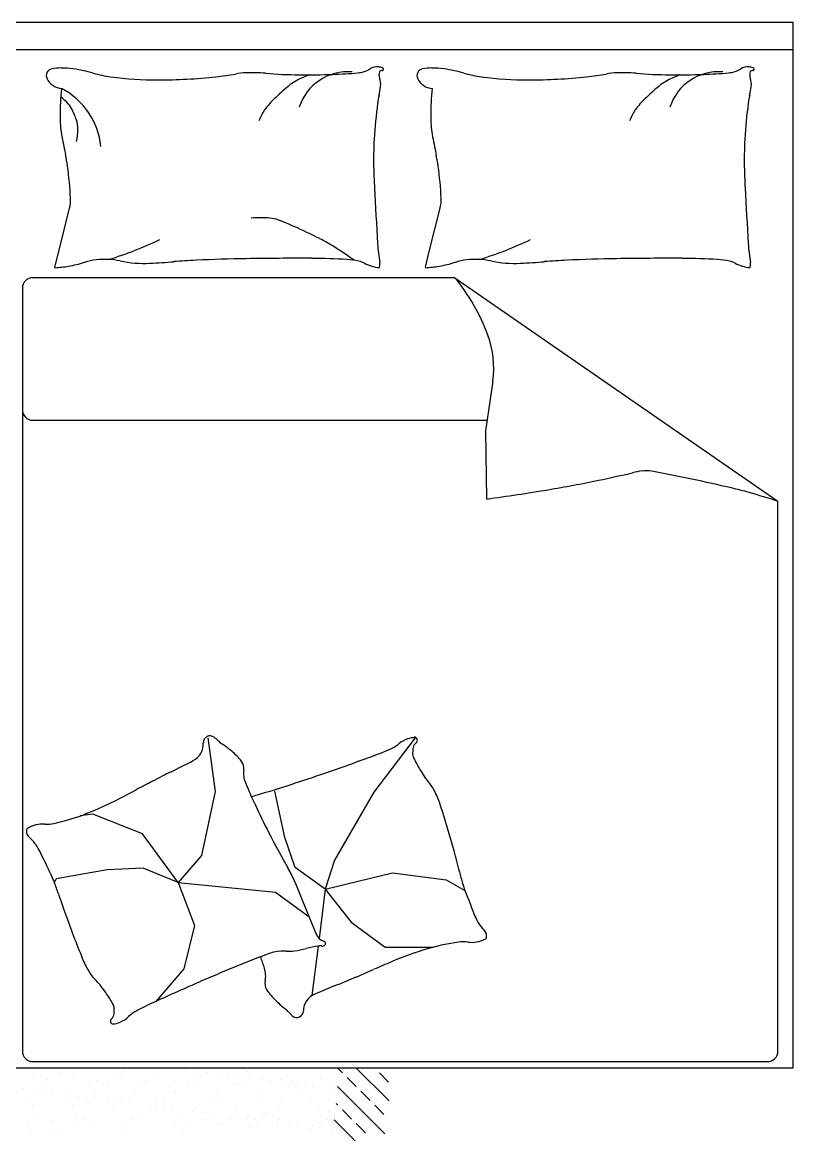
# Model space of a CAD drawing. Header units: inches. Extents: x 11.4 to 53.9, y 13.7 to 38.5.
# Drawn here: x 22.477 to 23.952, y 14.972 to 17.1 of the extents above; entities that cross this region are included whole.
import ezdxf

# ---------------------------------------------------------------- set-up
doc = ezdxf.new("R2010")
doc.units = ezdxf.units.IN
doc.header["$MEASUREMENT"] = 0
doc.layers.add('02', color=2, linetype='Continuous')
doc.layers.add('4', color=4, linetype='Continuous')

msp = doc.modelspace()

# ---------------------------------------------------------------- linework, layer by layer
at = {"layer": '02'}
for p, q in [((22.4518, 17.0473), (23.9518, 17.0473)), ((22.5471, 16.6614), (22.5678, 16.7439)), ((23.2563, 16.6614), (23.277, 16.7439)), ((22.5396, 16.6314), (22.5471, 16.6614)), ((23.2488, 16.6314), (23.2563, 16.6614)), ((23.3052, 16.6112), (22.4976, 16.6112)), ((23.3052, 16.6112), (23.9233, 16.1838)), ((22.4776, 16.5912), (22.4776, 15.1319)), ((23.3778, 16.4135), (23.3641, 16.3181)), ((22.4976, 16.3386), (23.367, 16.3386)), ((23.3641, 16.3181), (23.3659, 16.188)), ((23.9233, 15.1319), (23.9233, 16.1838)), ((22.8328, 15.7314), (22.8465, 15.6283)), ((23.2293, 15.7313), (23.1501, 15.6273)), ((22.8465, 15.6283), (22.8207, 15.5062)), ((22.9801, 15.5404), (22.9604, 15.6293)), ((23.1501, 15.6273), (23.075, 15.497)), ((22.6126, 15.5853), (22.5885, 15.5819)), ((22.7072, 15.5475), (22.6126, 15.5853)), ((22.776, 15.4547), (22.7072, 15.5475)), ((22.9999, 15.4831), (22.9801, 15.5404)), ((22.8207, 15.5062), (22.776, 15.4547)), ((23.075, 15.497), (23.0572, 15.4416)), ((22.6401, 15.4787), (22.5421, 15.4615)), ((22.7089, 15.4822), (22.6401, 15.4787)), ((22.776, 15.4547), (22.7089, 15.4822)), ((23.0572, 15.4416), (22.9999, 15.4831)), ((23.0572, 15.4416), (23.1857, 15.4732)), ((23.1857, 15.4732), (23.2885, 15.4594)), ((22.5421, 15.4615), (22.5388, 15.4551)), ((22.776, 15.4547), (22.807, 15.3722)), ((22.776, 15.4547), (22.9618, 15.4358)), ((22.999, 15.4555), (23.022, 15.3991)), ((23.2885, 15.4594), (23.3245, 15.4394)), ((22.9618, 15.4358), (23.0117, 15.3997)), ((23.0572, 15.4416), (23.0455, 15.3475)), ((23.0572, 15.4416), (23.1067, 15.3784)), ((23.0117, 15.3997), (23.0237, 15.3911)), ((23.022, 15.3991), (23.0398, 15.3557)), ((22.807, 15.3722), (22.7863, 15.2896)), ((23.1067, 15.3784), (23.1719, 15.331)), ((23.0436, 15.3328), (23.0318, 15.2382)), ((23.1719, 15.331), (23.2648, 15.331)), ((22.7863, 15.2896), (22.7327, 15.2271)), ((22.4976, 15.1119), (23.9033, 15.1119)), ((22.4983, 15.0856), (22.4983, 15.0856)), ((22.5512, 15.0916), (22.5512, 15.0916)), ((22.5751, 15.0859), (22.5751, 15.0859)), ((22.6536, 15.0849), (22.6536, 15.0849)), ((22.6675, 15.0892), (22.6675, 15.0892)), ((22.673, 15.0942), (22.673, 15.0942)), ((22.7747, 15.0988), (22.7747, 15.0988)), ((22.7904, 15.0967), (22.7904, 15.0967)), ((22.8311, 15.0913), (22.8311, 15.0913)), ((22.8555, 15.0881), (22.8555, 15.0881)), ((22.8711, 15.0861), (22.8711, 15.0861)), ((22.9093, 15.0928), (22.9093, 15.0928)), ((22.9149, 15.0979), (22.9149, 15.0979)), ((23.0349, 15.0989), (23.0349, 15.0989)), ((23.0899, 15.0906), (23.0819, 15.0986)), ((23.1792, 15.0367), (23.1162, 15.0997)), ((23.1518, 15.0994), (23.1516, 15.0997)), ((23.1783, 15.0729), (23.1607, 15.0906)), ((22.5133, 15.0689), (22.5133, 15.0689)), ((22.5213, 15.0642), (22.5213, 15.0642)), ((22.526, 15.077), (22.526, 15.077)), ((22.6067, 15.0688), (22.6067, 15.0688)), ((22.6194, 15.0768), (22.6194, 15.0768)), ((22.6414, 15.0652), (22.6414, 15.0652)), ((22.7002, 15.0686), (22.7002, 15.0686)), ((22.7128, 15.0767), (22.7128, 15.0767)), ((22.7346, 15.082), (22.7346, 15.082)), ((22.7632, 15.0679), (22.7632, 15.0679)), ((22.7936, 15.0684), (22.7936, 15.0684)), ((22.8062, 15.0765), (22.8062, 15.0765)), ((22.8114, 15.0824), (22.8114, 15.0824)), ((22.8832, 15.0689), (22.8832, 15.0689)), ((22.887, 15.0683), (22.887, 15.0683)), ((22.8899, 15.0814), (22.8899, 15.0814)), ((22.8997, 15.0763), (22.8997, 15.0763)), ((22.9119, 15.0807), (22.9119, 15.0807)), ((22.9363, 15.0775), (22.9363, 15.0775)), ((22.9519, 15.0754), (22.9519, 15.0754)), ((22.9709, 15.0784), (22.9709, 15.0784)), ((22.9804, 15.0681), (22.9804, 15.0681)), ((22.9926, 15.0701), (22.9926, 15.0701)), ((22.9931, 15.0762), (22.9931, 15.0762)), ((22.9995, 15.0665), (22.9995, 15.0665)), ((23.005, 15.0716), (23.005, 15.0716)), ((23.017, 15.0669), (23.017, 15.0669)), ((23.0326, 15.0648), (23.0326, 15.0648)), ((23.0477, 15.0788), (23.0477, 15.0788)), ((23.0739, 15.0679), (23.0739, 15.0679)), ((23.171, 14.9741), (23.0809, 15.0643)), ((23.1165, 15.0641), (23.0988, 15.0817)), ((22.4804, 15.0598), (22.4804, 15.0598)), ((22.5048, 15.0566), (22.5048, 15.0566)), ((22.5158, 15.0591), (22.5158, 15.0591)), ((22.5204, 15.0546), (22.5204, 15.0546)), ((22.5345, 15.0578), (22.5345, 15.0578)), ((22.5612, 15.0492), (22.5612, 15.0492)), ((22.5856, 15.046), (22.5856, 15.046)), ((22.6012, 15.0439), (22.6012, 15.0439)), ((22.6155, 15.0549), (22.6155, 15.0549)), ((22.6923, 15.0552), (22.6923, 15.0552)), ((22.7577, 15.0628), (22.7577, 15.0628)), ((22.7708, 15.0542), (22.7708, 15.0542)), ((22.8518, 15.0513), (22.8518, 15.0513)), ((22.9286, 15.0517), (22.9286, 15.0517)), ((22.9734, 15.0426), (22.9734, 15.0426)), ((23.0071, 15.0507), (23.0071, 15.0507)), ((23.0734, 15.0594), (23.0734, 15.0594)), ((23.143, 15.0376), (23.1253, 15.0552)), ((22.4897, 15.0352), (22.4897, 15.0352)), ((22.4965, 15.0278), (22.4965, 15.0278)), ((22.5612, 15.0398), (22.5612, 15.0398)), ((22.5732, 15.0281), (22.5732, 15.0281)), ((22.606, 15.0328), (22.606, 15.0328)), ((22.6115, 15.0379), (22.6115, 15.0379)), ((22.6419, 15.0386), (22.6419, 15.0386)), ((22.6517, 15.0271), (22.6517, 15.0271)), ((22.6546, 15.0396), (22.6546, 15.0396)), ((22.6663, 15.0354), (22.6663, 15.0354)), ((22.6819, 15.0333), (22.6819, 15.0333)), ((22.7227, 15.0279), (22.7227, 15.0279)), ((22.7316, 15.0389), (22.7316, 15.0389)), ((22.7328, 15.0242), (22.7328, 15.0242)), ((22.7471, 15.0247), (22.7471, 15.0247)), ((22.748, 15.0394), (22.748, 15.0394)), ((22.7627, 15.0227), (22.7627, 15.0227)), ((22.8095, 15.0246), (22.8095, 15.0246)), ((22.8415, 15.0393), (22.8415, 15.0393)), ((22.8478, 15.0365), (22.8478, 15.0365)), ((22.8534, 15.0416), (22.8534, 15.0416)), ((22.888, 15.0236), (22.888, 15.0236)), ((22.9349, 15.0391), (22.9349, 15.0391)), ((22.9691, 15.0206), (22.9691, 15.0206)), ((23.0283, 15.0389), (23.0283, 15.0389)), ((23.0458, 15.021), (23.0458, 15.021)), ((23.0811, 15.0287), (23.0782, 15.0316)), ((23.1695, 15.011), (23.1518, 15.0287)), ((22.5017, 15.0019), (22.5017, 15.0019)), ((22.5326, 15), (22.5326, 15)), ((22.5799, 15.0089), (22.5799, 15.0089)), ((22.5952, 15.0017), (22.5952, 15.0017)), ((22.6886, 15.0015), (22.6886, 15.0015)), ((22.6962, 15.0065), (22.6962, 15.0065)), ((22.7017, 15.0116), (22.7017, 15.0116)), ((22.782, 15.0014), (22.782, 15.0014)), ((22.8034, 15.0173), (22.8034, 15.0173)), ((22.8217, 15.0126), (22.8217, 15.0126)), ((22.8278, 15.0141), (22.8278, 15.0141)), ((22.8435, 15.012), (22.8435, 15.012)), ((22.8754, 15.0012), (22.8754, 15.0012)), ((22.8842, 15.0067), (22.8842, 15.0067)), ((22.9086, 15.0035), (22.9086, 15.0035)), ((22.9242, 15.0014), (22.9242, 15.0014)), ((22.938, 15.0102), (22.938, 15.0102)), ((22.9436, 15.0152), (22.9436, 15.0152)), ((22.9689, 15.001), (22.9689, 15.001)), ((23.0623, 15.0009), (23.0623, 15.0009)), ((23.0636, 15.0163), (23.0636, 15.0163)), ((23.1585, 14.916), (23.074, 15.0004)), ((23.1076, 15.0022), (23.0899, 15.0199)), ((22.4891, 14.9938), (22.4891, 14.9938)), ((22.4928, 14.9805), (22.4928, 14.9805)), ((22.55, 14.9815), (22.55, 14.9815)), ((22.5825, 14.9937), (22.5825, 14.9937)), ((22.6137, 14.9971), (22.6137, 14.9971)), ((22.6701, 14.9826), (22.6701, 14.9826)), ((22.6759, 14.9935), (22.6759, 14.9935)), ((22.7694, 14.9933), (22.7694, 14.9933)), ((22.7864, 14.9802), (22.7864, 14.9802)), ((22.7919, 14.9852), (22.7919, 14.9852)), ((22.85, 14.9935), (22.85, 14.9935)), ((22.8628, 14.9931), (22.8628, 14.9931)), ((22.9119, 14.9863), (22.9119, 14.9863)), ((22.9267, 14.9939), (22.9267, 14.9939)), ((22.9562, 14.993), (22.9562, 14.993)), ((22.965, 14.996), (22.965, 14.996)), ((22.9893, 14.9928), (22.9893, 14.9928)), ((23.005, 14.9908), (23.005, 14.9908)), ((23.0282, 14.9838), (23.0282, 14.9838)), ((23.0337, 14.9889), (23.0337, 14.9889)), ((23.0457, 14.9854), (23.0457, 14.9854)), ((23.0496, 14.9928), (23.0496, 14.9928)), ((23.0701, 14.9822), (23.0701, 14.9822)), ((23.1341, 14.9757), (23.1165, 14.9934)), ((22.5335, 14.9752), (22.5335, 14.9752)), ((22.5445, 14.9765), (22.5445, 14.9765))]:
    msp.add_line(p, q, dxfattribs=at)
for centre, radius, start, end in [((22.5365, 16.9976), 0.0131, 101.2724, 206.5805), ((22.5516, 16.9218), 0.0904, 90, 101.2724), ((22.5516, 16.851), 0.1611, 81.5628, 90), ((22.5305, 16.709), 0.3048, 74.256, 81.5628), ((22.679, 17.2354), 0.2422, 254.256, 262.4531), ((22.7919, 17.5216), 0.5293, 276.0867, 280.1899), ((22.9125, 16.8507), 0.1524, 92.5386, 100.1899), ((22.9186, 16.7135), 0.2897, 85.1982, 92.5386), ((23.0159, 17.8723), 0.8732, 265.1982, 269.4243), ((23.1013, 16.9059), 0.0992, 85.7841, 161.5603), ((23.0222, 18.4934), 1.4943, 269.4243, 271.9079), ((23.0446, 17.8203), 0.8208, 271.9079, 275.2592), ((23.1149, 17.0566), 0.0539, 275.2592, 300.6513), ((23.1571, 16.9854), 0.0289, 85.6975, 120.6513), ((23.1574, 16.9891), 0.0251, 68.2117, 85.6975), ((23.1756, 16.999), 0.0156, 158.0096, 201.421), ((23.1651, 17.0032), 0.00428, 78.1069, 158.0096), ((23.1665, 17.0096), 0.00232, 258.1069, 19.564), ((23.1654, 17.0093), 0.00342, 19.564, 68.2117), ((23.2458, 16.9976), 0.0131, 101.2724, 206.5805), ((23.2609, 16.9218), 0.0904, 90, 101.2724), ((23.2609, 16.851), 0.1611, 81.5628, 90), ((23.2398, 16.709), 0.3048, 74.256, 81.5628), ((23.3882, 17.2354), 0.2422, 254.256, 262.4531), ((23.5012, 17.5216), 0.5293, 276.0867, 280.1899), ((23.6218, 16.8507), 0.1524, 92.5386, 100.1899), ((23.6278, 16.7135), 0.2897, 85.1982, 92.5386), ((23.7252, 17.8723), 0.8732, 265.1982, 269.4243), ((23.8105, 16.9059), 0.0992, 85.7841, 161.5603), ((23.7314, 18.4934), 1.4943, 269.4243, 271.9079), ((23.7538, 17.8203), 0.8208, 271.9079, 275.2592), ((23.8241, 17.0566), 0.0539, 275.2592, 300.6513), ((23.8664, 16.9854), 0.0289, 85.6975, 120.6513), ((23.8666, 16.9891), 0.0251, 68.2117, 85.6975), ((23.8849, 16.999), 0.0156, 158.0096, 201.421), ((23.8744, 17.0032), 0.00428, 78.1069, 158.0096), ((23.8757, 17.0096), 0.00232, 258.1069, 19.564), ((23.8747, 17.0093), 0.00342, 19.564, 68.2117), ((22.5554, 17.007), 0.0342, 206.5805, 265.5998), ((22.7368, 17.6721), 0.6827, 262.4531, 270), ((22.7368, 18.0384), 1.049, 270, 276.0867), ((23.2335, 16.6734), 0.3916, 128.3886, 133.8115), ((23.038, 16.9202), 0.0768, 117.2396, 128.3886), ((23.1099, 16.7804), 0.234, 110.8603, 117.2396), ((23.1306, 16.9813), 0.0328, 351.8665, 21.421), ((23.2646, 17.007), 0.0342, 206.5805, 265.5998), ((23.4461, 17.6721), 0.6827, 262.4531, 270), ((23.4461, 18.0384), 1.049, 270, 276.0867), ((23.9427, 16.6734), 0.3916, 128.3886, 133.8115), ((23.7472, 16.9202), 0.0768, 117.2396, 128.3886), ((23.8192, 16.7804), 0.234, 110.8603, 117.2396), ((23.8398, 16.9813), 0.0328, 351.8665, 21.421), ((23.0415, 16.9198), 0.4918, 173.7676, 180), ((22.4979, 16.8844), 0.0899, 41.4429, 53.7359), ((22.4886, 16.8484), 0.1399, 5.6311, 62.7964), ((23.354, 16.9182), 0.1983, 167.8905, 172.3191), ((22.9195, 17.0115), 0.246, 347.8905, 351.8665), ((23.7507, 16.9198), 0.4918, 173.7676, 180), ((24.0632, 16.9182), 0.1983, 167.8905, 172.3191), ((23.6287, 17.0115), 0.246, 347.8905, 351.8665), ((22.5258, 16.9091), 0.0526, 25.3551, 41.4429), ((22.9816, 16.9043), 0.0493, 140.9651, 151.6832), ((23.1183, 16.7935), 0.2252, 133.8115, 140.9651), ((24.0623, 16.8227), 0.9131, 172.3191, 176.6313), ((23.6909, 16.9043), 0.0493, 140.9651, 151.6832), ((23.8275, 16.7935), 0.2252, 133.8115, 140.9651), ((24.7715, 16.8227), 0.9131, 172.3191, 176.6313), ((22.7537, 16.9198), 0.204, 180, 189.6844), ((22.4369, 16.8669), 0.1511, 21.8149, 25.3551), ((22.3863, 16.8467), 0.2056, 18.7799, 21.8149), ((23.1145, 16.8327), 0.2002, 151.6832, 156.9972), ((23.4629, 16.9198), 0.204, 180, 189.6844), ((23.8237, 16.8327), 0.2002, 151.6832, 156.9972), ((22.5277, 16.8948), 0.0562, 0, 18.7799), ((22.4924, 16.8948), 0.0915, 345.3149, 0), ((23.422, 17.0339), 0.882, 189.6844, 192.1984), ((23.8283, 16.8365), 0.6787, 176.6313, 181.6331), ((24.1313, 17.0339), 0.882, 189.6844, 192.1984), ((24.5376, 16.8365), 0.6787, 176.6313, 181.6331), ((22.25, 16.7805), 0.3171, 8.0051, 12.1984), ((22.9592, 16.7805), 0.3171, 8.0051, 12.1984), ((21.9116, 16.7329), 0.6588, 2.6649, 8.0051), ((24.5146, 16.856), 1.3652, 181.6331, 183.055), ((22.6209, 16.7329), 0.6588, 2.6649, 8.0051), ((25.2238, 16.856), 1.3652, 181.6331, 183.055), ((36.7675, 17.51), 13.6356, 183.05496, 183.50486), ((37.4767, 17.51), 13.6356, 183.05496, 183.50486), ((22.5021, 16.7604), 0.0677, 345.9548, 2.6649), ((23.2113, 16.7604), 0.0677, 345.9548, 2.6649), ((22.932, 16.4537), 0.2721, 85.9172, 93.5552), ((22.9473, 16.6672), 0.058, 69.3257, 85.9172), ((22.7889, 16.2474), 0.5066, 65.6735, 69.3257), ((22.4076, 15.404), 1.4323, 63.5015, 65.6735), ((22.4247, 17.3517), 0.7387, 287.1982, 295.3111), ((22.9071, 16.406), 0.3126, 57.865, 63.5015), ((23.134, 17.3517), 0.7387, 287.1982, 295.3111), ((22.6858, 16.0537), 0.7286, 54.1737, 57.865), ((23.478, 16.696), 0.3212, 183.5049, 189.9984), ((24.1872, 16.696), 0.3212, 183.5049, 189.9984), ((22.528, 16.8598), 0.2297, 279.4841, 287.3864), ((22.6324, 16.5263), 0.1197, 96.4341, 107.3864), ((22.6354, 16.5003), 0.1459, 78.4414, 96.4341), ((22.7107, 16.8686), 0.2301, 258.4414, 272.7491), ((22.6544, 18.042), 1.4048, 272.7491, 274.6176), ((22.8654, 15.4293), 1.2165, 92.6096, 94.6176), ((22.9631, 13.2858), 3.3622, 90.9704, 92.6096), ((23.003, 10.9298), 5.7185, 89.7135, 90.9704), ((23.0258, 15.4842), 1.164, 86.426, 89.7135), ((23.0892, 16.5004), 0.1459, 77.131, 86.426), ((23.1116, 16.5985), 0.0453, 62.7159, 77.131), ((23.1676, 16.7069), 0.0767, 242.7159, 253.7788), ((23.1426, 16.6369), 0.0193, 343.3022, 9.9984), ((23.2373, 16.8598), 0.2297, 279.4841, 287.3864), ((23.3417, 16.5263), 0.1197, 96.4341, 107.3864), ((23.3446, 16.5003), 0.1459, 78.4414, 96.4341), ((23.4199, 16.8686), 0.2301, 258.4414, 272.7491), ((23.3636, 18.042), 1.4048, 272.7491, 274.6176), ((23.5746, 15.4293), 1.2165, 92.6096, 94.6176), ((23.6723, 13.2858), 3.3622, 90.9704, 92.6096), ((23.7122, 10.9298), 5.7185, 89.7135, 90.9704), ((23.735, 15.4842), 1.164, 86.426, 89.7135), ((23.7985, 16.5004), 0.1459, 77.131, 86.426), ((23.8209, 16.5985), 0.0453, 62.7159, 77.131), ((23.8768, 16.7069), 0.0767, 242.7159, 253.7788), ((23.8519, 16.6369), 0.0193, 343.3022, 9.9984), ((22.5405, 16.6311), 0.000917, 165.9551, 274.0829), ((22.5213, 16.9003), 0.2708, 274.0829, 279.4841), ((23.1706, 16.7172), 0.0875, 253.7788, 262.8796), ((23.1599, 16.6317), 0.00132, 262.8796, 343.3022), ((23.2497, 16.6311), 0.000917, 165.9551, 274.0829), ((23.2305, 16.9003), 0.2708, 274.0829, 279.4841), ((23.8798, 16.7172), 0.0875, 253.7788, 262.8796), ((23.8691, 16.6317), 0.00132, 262.8796, 343.3022), ((22.4976, 16.5912), 0.02, 90, 180), ((23.0164, 16.3719), 0.3751, 20.1488, 39.6445), ((23.1995, 16.439), 0.1801, 351.8644, 20.1488), ((22.4976, 16.3586), 0.02, 180, 270), ((23.0712, 18.6876), 2.5158, 281.6741, 283.1904), ((23.6895, 16.0491), 0.1942, 97.7304, 103.1904), ((23.6712, 16.1839), 0.0581, 79.2724, 97.7304), ((22.9255, 12.2475), 4.0646, 77.0745, 79.2724), ((23.0566, 18.7583), 2.588, 279.495, 281.6741), ((22.8599, 19.934), 3.7801, 277.692, 279.495), ((23.6876, 15.5683), 0.6574, 74.0648, 77.0745), ((23.3643, 14.4358), 1.8351, 72.2636, 74.0648), ((22.8366, 15.7223), 0.0127, 51.1864, 183.2455), ((22.8009, 15.6779), 0.0697, 45.8726, 51.1864), ((22.8809, 15.7604), 0.0452, 225.8726, 232.4713), ((23.0863, 16.0279), 0.3825, 232.4713, 233.7837), ((23.2355, 15.6728), 0.0601, 110.3452, 128.5854), ((23.2269, 15.6961), 0.0352, 86.0516, 110.3452), ((23.2272, 15.7264), 0.0063, 306.5792, 86.0476), ((22.788, 15.7196), 0.0359, 297.2902, 3.2455), ((22.4701, 15.1864), 0.6605, 52.7849, 53.7837), ((22.7379, 15.5391), 0.2176, 46.4776, 52.7849), ((22.8561, 16.4808), 0.8371, 290.1287, 292.7069), ((23.1486, 15.7817), 0.0792, 292.7069, 308.5854), ((23.3013, 15.6986), 0.0771, 169.5926, 177.2714), ((23.2396, 15.7016), 0.0153, 177.2714, 194.5709), ((23.2394, 15.71), 0.0142, 126.5792, 169.5926), ((21.3844, 18.4401), 3.0972, 296.4147, 297.2902), ((22.8345, 15.6407), 0.0774, 35.8936, 46.4776), ((22.8789, 15.6729), 0.0226, 351.9508, 35.8936), ((21.3911, 20.478), 5.0942, 289.0836, 290.1287), ((23.2628, 15.7076), 0.0393, 194.5709, 206.8179), ((23.5419, 15.8487), 0.352, 206.8179, 210.9056), ((23.6592, 13.8606), 2.0162, 116.4147, 117.4999), ((22.9466, 15.6633), 0.0458, 171.9508, 202.4162), ((22.0284, 18.6359), 3.145, 286.6085, 289.0836), ((23.4063, 15.7675), 0.194, 210.9056, 219.7005), ((25.5457, 10.2366), 6.1019, 117.49986, 117.84822), ((23.8337, 16.0292), 1.0054, 202.4162, 205.0529), ((23.1947, 15.5919), 0.081, 26.0735, 39.7005), ((19.9681, 20.7939), 5.8383, 297.49208, 297.84822), ((22.894, 15.7338), 0.1166, 280.7366, 286.6085), ((23.0909, 15.5411), 0.1965, 17.8396, 26.0735), ((22.3753, 16.1681), 0.6236, 290.7486, 297.4921), ((24.451, 16.3178), 1.6868, 205.0529, 207.0884), ((21.3713, 14.9877), 2.003, 15.2625, 17.8396), ((22.444, 15.987), 0.43, 282.6252, 290.7486), ((22.4912, 15.5534), 0.0058, 121.6917, 179.0386), ((22.5021, 15.5532), 0.0168, 179.0386, 229.4914), ((22.5149, 15.515), 0.0509, 103.0402, 121.6917), ((22.5169, 15.5063), 0.0599, 86.6119, 103.0402), ((22.5242, 15.6289), 0.063, 266.6119, 282.6252), ((22.4422, 15.483), 0.0755, 26.3332, 49.4914), ((24.3428, 16.2624), 1.5652, 207.0884, 209.936), ((20.1242, 14.3358), 2.6619, 25.1732, 26.3332), ((21.7137, 15.0811), 1.6481, 13.841, 15.2625), ((22.3706, 15.3915), 0.1798, 20.7081, 25.1732), ((22.8006, 15.3744), 0.2143, 22.2355, 29.936), ((23.8435, 15.6059), 0.5454, 193.841, 196.3122), ((22.0286, 15.2622), 0.5454, 18.2369, 20.7081), ((23.4926, 15.5031), 0.1798, 196.3122, 200.7773), ((24.112, 15.9487), 1.6481, 198.2369, 199.6584), ((25.8133, 16.3836), 2.6619, 200.7773, 201.9373), ((24.4462, 16.0681), 2.003, 199.6584, 202.2355), ((23.4142, 15.4174), 0.0755, 201.9373, 225.0955), ((23.3491, 15.352), 0.0168, 354.6428, 45.0955), ((23.0611, 15.3644), 0.0231, 202.2355, 252.8133), ((23.053, 15.3379), 0.00467, 289.3799, 72.8133), ((23.3738, 14.915), 0.43, 98.2293, 106.3528), ((23.3213, 15.2782), 0.063, 82.216, 98.2293), ((23.3379, 15.4), 0.0599, 262.216, 278.6443), ((23.3393, 15.3911), 0.0509, 278.6443, 297.2959), ((23.36, 15.351), 0.0058, 297.2959, 354.6428), ((22.9851, 15.2075), 0.1166, 98.1216, 111.0043), ((22.978, 15.2572), 0.0663, 85.4882, 98.1216), ((22.9889, 15.3943), 0.0712, 265.4882, 277.6784), ((22.9744, 15.5015), 0.1794, 277.6784, 284.8807), ((23.0707, 15.1392), 0.1955, 97.9822, 104.8807), ((23.0482, 15.2992), 0.034, 85.7407, 97.9822), ((23.0515, 15.3422), 0.0092, 265.7407, 289.3799), ((23.4283, 14.7292), 0.6236, 106.3528, 113.0962), ((22.774, 15.3845), 0.1965, 202.2355, 210.4694), ((24.0706, 12.3803), 3.145, 111.0043, 113.4795), ((21.9849, 14.9795), 1.0054, 18.0203, 19.3448), ((25.474, 9.9325), 5.8383, 113.0962, 113.45233), ((22.6744, 15.3259), 0.081, 210.4694, 224.0964), ((22.8974, 15.2763), 0.0458, 347.5549, 18.0203), ((20.7219, 20.8863), 6.1019, 293.10398, 293.45233), ((22.477, 15.1346), 0.194, 35.3015, 44.0964), ((24.8473, 10.5924), 5.0942, 113.4795, 114.5246), ((22.9642, 15.2616), 0.0226, 167.5549, 211.4977), ((24.2422, 12.3879), 3.0972, 112.0188, 112.8944), ((22.3251, 17.1284), 2.0162, 292.0188, 293.104), ((22.348, 15.0432), 0.352, 31.2138, 35.3015), ((23.011, 15.2902), 0.0774, 211.4977, 222.0817), ((23.115, 15.3842), 0.2176, 222.0817, 228.389), ((23.0512, 15.2081), 0.0359, 112.8944, 178.8496), ((22.6154, 15.2053), 0.0393, 18.9668, 31.2138), ((22.6381, 15.2131), 0.0153, 1.6673, 18.9668), ((22.5763, 15.2113), 0.0771, 353.9885, 1.6673), ((23.0802, 14.4655), 0.8371, 114.5246, 117.1028), ((23.4091, 15.7153), 0.6605, 228.389, 229.3878), ((22.7302, 14.9235), 0.3825, 48.0754, 49.3878), ((22.6523, 15.1892), 0.0063, 130.9751, 197.6767), ((22.6389, 15.2047), 0.0142, 310.9751, 353.9885), ((22.6399, 15.2421), 0.0601, 294.7411, 312.9813), ((22.7349, 15.1402), 0.0792, 117.1028, 132.9813), ((22.9556, 15.1745), 0.0452, 41.4767, 48.0754), ((23.0417, 15.2506), 0.0697, 221.4767, 226.7905), ((23.0027, 15.2091), 0.0127, 226.7905, 358.8496), ((22.6506, 15.1887), 0.00443, 197.6767, 270.4475), ((22.6503, 15.2195), 0.0352, 270.4475, 294.7411), ((22.4976, 15.1319), 0.02, 180, 270), ((23.9033, 15.1319), 0.02, 270, 0)]:
    msp.add_arc(centre, radius, start, end, dxfattribs=at)
at = {"layer": '4'}
for p, q in [((22.4518, 17.0997), (23.9518, 17.0997)), ((23.9518, 17.0997), (23.9518, 15.0997)), ((23.9518, 15.0997), (22.4518, 15.0997))]:
    msp.add_line(p, q, dxfattribs=at)

doc.saveas('drawing.dxf')
